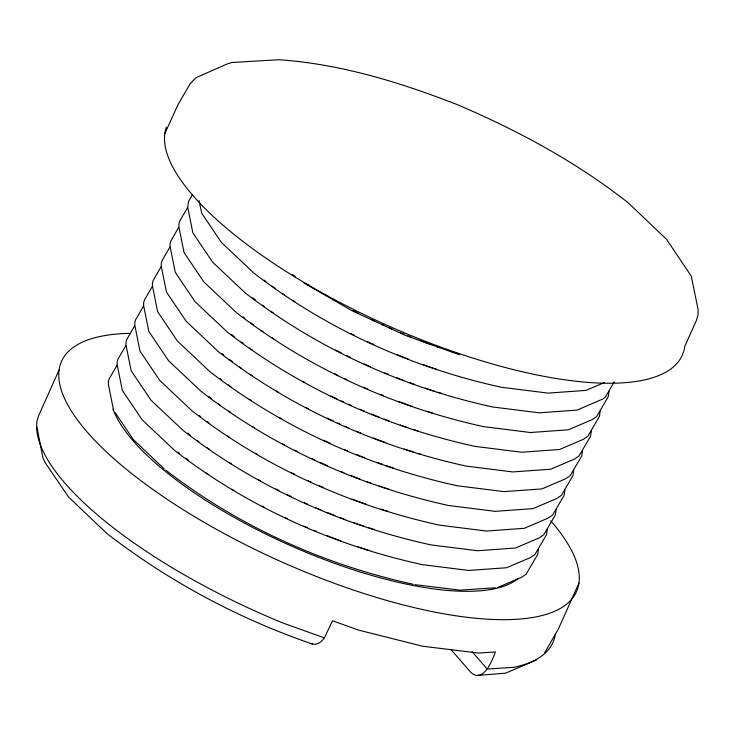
<?xml version="1.0" encoding="UTF-8"?>
<svg xmlns="http://www.w3.org/2000/svg" width="735" height="735" viewBox="0 0 735 735"><rect width="100%" height="100%" fill="white"/><g stroke="black" fill="none" stroke-linecap="round" stroke-linejoin="round"><path stroke-width="1.1" d="M538.498 548.916L537.708 554.42L526.104 574.228L521.528 577.306L497.843 587.421M547.309 529.209L546.518 534.712L534.915 554.53L530.339 557.599L506.654 567.723L468.709 570.452L422.129 564.599C332.679 545.058 247.098 506.488 174.572 450.417L142.112 419.804L122.359 390.469L117.177 364.661L117.187 361.85L117.968 359.149L125.841 345.588M556.129 509.511L555.338 515.014L543.735 534.823L539.159 537.901L515.474 548.016L477.52 550.745L430.949 544.901C341.499 525.36 255.909 486.781 183.392 430.71L150.923 400.106L131.17 370.762L125.988 344.954L125.997 342.142L126.787 339.451L134.652 325.89M564.939 489.804L564.149 495.307L552.545 515.116L547.97 518.193L524.285 528.318L486.331 531.038L439.76 525.194C350.31 505.652 264.729 467.074 192.202 411.012L159.743 380.399L139.981 351.054L134.808 325.247L134.817 322.444L135.598 319.743L143.472 306.183M573.75 470.097L572.96 475.609L561.356 495.418L556.781 498.495L533.096 508.611L495.151 511.339L448.57 505.496C359.121 485.954 273.539 447.376 201.013 391.305L168.554 360.701L148.801 331.356L143.619 305.549L143.628 302.737L144.409 300.045L152.283 286.485M582.57 450.399L581.771 455.902L570.176 475.71L565.601 478.788L541.915 488.904L503.962 491.632L457.39 485.789C367.941 466.247 282.35 427.669 209.833 371.607L177.365 340.994L157.612 311.649L152.43 285.841L152.439 283.039L153.229 280.338L161.094 266.777M591.381 430.692L590.591 436.195L578.987 456.012L574.412 459.09L550.726 469.206L512.773 471.934L466.201 466.082C376.752 446.54 291.17 407.971 218.644 351.9L186.185 321.287L166.422 291.951L161.25 266.144L161.259 263.332L162.04 260.64L169.914 247.07M600.192 410.994L599.402 416.497L587.798 436.305L583.222 439.383L559.537 449.498L521.584 452.227L475.012 446.384C385.563 426.842 299.981 388.264 227.455 332.202L194.995 301.589L175.242 272.244L170.061 246.436L170.07 243.634L170.851 240.933L178.724 227.372M609.012 391.286L608.212 396.79L596.618 416.598L592.042 419.676L568.348 429.8L530.404 432.52L483.832 426.677C394.383 407.135 308.792 368.566 236.275 312.494L203.806 281.882L184.053 252.546L178.871 226.738L178.881 223.927L179.662 221.226L187.535 207.665M59.085 369.999L38.514 415.973L36.952 421.366A281.285 92.968 24.1 0 0 283.003 623.05L324.356 637.879L332.542 620.772L358.524 630.097L422.542 646.212L478.476 653.057L495.372 651.936C492.505 659.947 483.18 684.221 470.694 672.203L451.143 649.749M164.851 133.559L177.934 104.793L190.2 83.652L195.979 77.671L227.06 64.037L231.957 62.493L278.951 59.728C340.599 64 399.959 82.283 457.234 104.618C517.872 130.453 576.249 161.939 628.168 202.786L666.498 239.261L691.231 276.066L698.066 309.26L698.048 314.874L696.486 320.267L684.726 346.534A282.065 93.226 24.1 0 1 402.339 331.954A282.065 93.226 24.1 0 1 166.441 127.026M578.969 582.974L558.398 628.949L544.8 652.588M192.414 194.747L188.482 201.528L187.691 207.031L192.864 232.839L212.617 262.184L245.086 292.787C317.612 348.859 403.193 387.437 492.643 406.979L539.214 412.822L577.168 410.093L603.361 398.756L605.429 396.9L614.221 381.934M117.03 365.295L109.157 378.856L108.376 381.557L108.367 384.359L113.548 410.167M324.356 637.879C321.755 641.646 317.345 645.266 312.476 644.08C238.535 618.705 168.692 581.275 106.832 533.454L68.502 496.979L45.037 462.49L42.85 457.685L36.934 426.98M604.519 382.476L585.979 390.395L548.025 393.115L501.454 387.271C412.004 367.73 326.423 329.151 253.897 273.089L221.437 242.477L201.684 213.132L199.047 200.618M536.605 659.957L505.542 673.168L477.033 675.493M495.307 587.816L459.889 590.15L414.917 584.656M413.318 584.307C323.869 564.765 238.287 526.187 165.761 470.124M459.421 354.766L405.628 335.463L352.552 310.988L303.803 282.984M310.832 643.437L312.476 644.08M164.309 469.059L133.301 439.512L114.982 412.39M472.127 651.743L487.186 669.043L514.087 667.27A281.285 92.968 24.1 0 0 555.403 633.754M550.745 520.839A282.065 93.226 24.1 0 1 463.151 616.812A282.065 93.226 24.1 0 1 120.099 464.079A282.065 93.226 24.1 0 1 129.626 333.341M517.624 578.84A226.187 74.759 24.1 0 1 303.261 551.131A226.187 74.759 24.1 0 1 113.025 409.184M457.666 353.526A221.079 73.068 24.1 0 1 450.371 351.22M439.778 347.683A221.079 73.068 24.1 0 1 436.581 346.571M431.234 344.669A221.079 73.068 24.1 0 1 419.446 340.277M410.911 336.942A221.079 73.068 24.1 0 1 407.732 335.656M404.581 334.37A221.079 73.068 24.1 0 1 400.437 332.652M392.113 329.087A221.079 73.068 24.1 0 1 388.99 327.718M383.78 325.394A221.079 73.068 24.1 0 1 381.704 324.447M374.464 321.094A221.079 73.068 24.1 0 1 371.377 319.633M358.202 313.165A221.079 73.068 24.1 0 1 353.241 310.639M309.711 285.915A221.079 73.068 24.1 0 1 306.954 284.169M295.194 276.47A221.079 73.068 24.1 0 1 292.273 274.486M437.334 369.54A221.079 73.068 24.1 0 1 423.489 364.753M408.495 359.158A221.079 73.068 24.1 0 1 396.808 354.5M373.931 344.623A221.079 73.068 24.1 0 1 367.711 341.766M354.417 335.38A221.079 73.068 24.1 0 1 350.384 333.378M295.314 302.067A221.079 73.068 24.1 0 1 293.311 300.771M284.436 294.854A221.079 73.068 24.1 0 1 282.497 293.522M274.918 288.184A221.079 73.068 24.1 0 1 272.152 286.172M265.877 281.487A221.079 73.068 24.1 0 1 264.131 280.145M441.073 393.253A221.079 73.068 24.1 0 1 437.968 392.288M434.835 391.296A221.079 73.068 24.1 0 1 425.344 388.172M414.669 384.46A221.079 73.068 24.1 0 1 409.312 382.503M403.956 380.5A221.079 73.068 24.1 0 1 396.477 377.615M387.988 374.207A221.079 73.068 24.1 0 1 384.883 372.921M370.321 366.664A221.079 73.068 24.1 0 1 364.082 363.862M350.678 357.568A221.079 73.068 24.1 0 1 346.608 355.584M341.573 353.076A221.079 73.068 24.1 0 1 335.61 350.044M273.686 313.229A221.079 73.068 24.1 0 1 270.811 311.227M264.251 306.55A221.079 73.068 24.1 0 1 262.423 305.209M255.321 299.852A221.079 73.068 24.1 0 1 252.748 297.85M432.263 412.951A221.079 73.068 24.1 0 1 427.072 411.334M412.271 406.418A221.079 73.068 24.1 0 1 398.361 401.411M383.413 395.623A221.079 73.068 24.1 0 1 380.234 394.337M367.757 389.1A221.079 73.068 24.1 0 1 363.586 387.29M346.993 379.719A221.079 73.068 24.1 0 1 344.935 378.745M337.797 375.282A221.079 73.068 24.1 0 1 334.765 373.784M273.686 338.872A221.079 73.068 24.1 0 1 271.711 337.558M262.946 331.604A221.079 73.068 24.1 0 1 261.044 330.263M253.612 324.907A221.079 73.068 24.1 0 1 250.901 322.895M244.783 318.218A221.079 73.068 24.1 0 1 243.092 316.886M418.252 431.032A221.079 73.068 24.1 0 1 413.006 429.341M407.714 427.586A221.079 73.068 24.1 0 1 400.253 425.005M389.541 421.118A221.079 73.068 24.1 0 1 384.185 419.097M378.847 417.021A221.079 73.068 24.1 0 1 371.423 414.044M364.147 411.021A221.079 73.068 24.1 0 1 359.985 409.257M351.652 405.61A221.079 73.068 24.1 0 1 348.528 404.204M343.346 401.834A221.079 73.068 24.1 0 1 341.27 400.878M337.154 398.94A221.079 73.068 24.1 0 1 331.016 395.981M304.713 382.411A221.079 73.068 24.1 0 1 302.691 381.309M252.234 349.97A221.079 73.068 24.1 0 1 249.413 347.967M242.991 343.273A221.079 73.068 24.1 0 1 241.199 341.931M234.272 336.584A221.079 73.068 24.1 0 1 231.773 334.6M421.366 454.377A221.079 73.068 24.1 0 1 418.004 453.385M413.603 452.043A221.079 73.068 24.1 0 1 404.195 449.048M385.021 442.406A221.079 73.068 24.1 0 1 373.233 437.968M360.517 432.887A221.079 73.068 24.1 0 1 356.365 431.169M348.041 427.605A221.079 73.068 24.1 0 1 344.917 426.236M339.717 423.911A221.079 73.068 24.1 0 1 337.641 422.965M333.497 421.063A221.079 73.068 24.1 0 1 327.314 418.151M308.149 408.623A221.079 73.068 24.1 0 1 306.1 407.558M277.995 391.948A221.079 73.068 24.1 0 1 276.057 390.79M252.105 375.649A221.079 73.068 24.1 0 1 250.148 374.326M241.53 368.336A221.079 73.068 24.1 0 1 239.665 366.995M232.389 361.638A221.079 73.068 24.1 0 1 229.743 359.626M223.789 354.959A221.079 73.068 24.1 0 1 222.145 353.636M393.271 468.057A221.079 73.068 24.1 0 1 385.829 465.531M382.632 464.41A221.079 73.068 24.1 0 1 377.275 462.499M364.422 457.675A221.079 73.068 24.1 0 1 356.971 454.735M347.554 450.867A221.079 73.068 24.1 0 1 344.439 449.554M329.859 443.141A221.079 73.068 24.1 0 1 323.648 440.283M281.036 418.472A221.079 73.068 24.1 0 1 279.043 417.351M251.251 400.584A221.079 73.068 24.1 0 1 249.248 399.289M230.845 386.702A221.079 73.068 24.1 0 1 228.08 384.69M221.805 380.004A221.079 73.068 24.1 0 1 220.059 378.663M388.668 489.142A221.079 73.068 24.1 0 1 379.15 485.973M370.605 482.978A221.079 73.068 24.1 0 1 367.39 481.811M359.893 479.018A221.079 73.068 24.1 0 1 350.283 475.288M343.925 472.724A221.079 73.068 24.1 0 1 340.819 471.438M327.296 465.641A221.079 73.068 24.1 0 1 320.01 462.37M314.828 459.981A221.079 73.068 24.1 0 1 311.741 458.53M297.51 451.593A221.079 73.068 24.1 0 1 294.514 450.086M284.381 444.813A221.079 73.068 24.1 0 1 282.341 443.719M254.595 427.889A221.079 73.068 24.1 0 1 252.693 426.732M230.579 412.409A221.079 73.068 24.1 0 1 228.649 411.076M220.188 405.068A221.079 73.068 24.1 0 1 218.359 403.726M211.248 398.37A221.079 73.068 24.1 0 1 208.676 396.367M388.19 511.468A221.079 73.068 24.1 0 1 380.905 509.18M366.067 504.192A221.079 73.068 24.1 0 1 352.148 499.129M323.685 487.617A221.079 73.068 24.1 0 1 319.523 485.807M311.199 482.077A221.079 73.068 24.1 0 1 308.084 480.653M294.744 474.296A221.079 73.068 24.1 0 1 290.702 472.302M257.434 454.487A221.079 73.068 24.1 0 1 255.468 453.348M229.623 437.389A221.079 73.068 24.1 0 1 227.639 436.075M209.539 423.424A221.079 73.068 24.1 0 1 206.838 421.412M200.719 416.736A221.079 73.068 24.1 0 1 199.02 415.404M374.188 529.549A221.079 73.068 24.1 0 1 368.942 527.859M363.65 526.095A221.079 73.068 24.1 0 1 354.05 522.76M345.478 519.636A221.079 73.068 24.1 0 1 340.121 517.605M334.783 515.538A221.079 73.068 24.1 0 1 327.351 512.561M320.074 509.539A221.079 73.068 24.1 0 1 315.912 507.775M307.579 504.127A221.079 73.068 24.1 0 1 304.465 502.722M291.032 496.474A221.079 73.068 24.1 0 1 286.944 494.499M278.877 490.502A221.079 73.068 24.1 0 1 275.891 488.986M260.649 480.929A221.079 73.068 24.1 0 1 258.628 479.817M231.314 463.822A221.079 73.068 24.1 0 1 229.467 462.664M209.117 449.149A221.079 73.068 24.1 0 1 207.215 447.817M198.919 441.79A221.079 73.068 24.1 0 1 197.136 440.449M190.209 435.102A221.079 73.068 24.1 0 1 187.71 433.117M369.53 550.561A221.079 73.068 24.1 0 1 358.009 546.868M340.948 540.923A221.079 73.068 24.1 0 1 327.029 535.659M316.445 531.405A221.079 73.068 24.1 0 1 314.378 530.551M307.101 527.473A221.079 73.068 24.1 0 1 303.978 526.122M287.357 518.616A221.079 73.068 24.1 0 1 285.299 517.642M264.076 507.141A221.079 73.068 24.1 0 1 262.027 506.075M233.923 490.466A221.079 73.068 24.1 0 1 231.984 489.308M208.042 474.167A221.079 73.068 24.1 0 1 206.085 472.844M188.316 460.156A221.079 73.068 24.1 0 1 185.679 458.144M179.717 453.477A221.079 73.068 24.1 0 1 178.072 452.154"/></g></svg>
